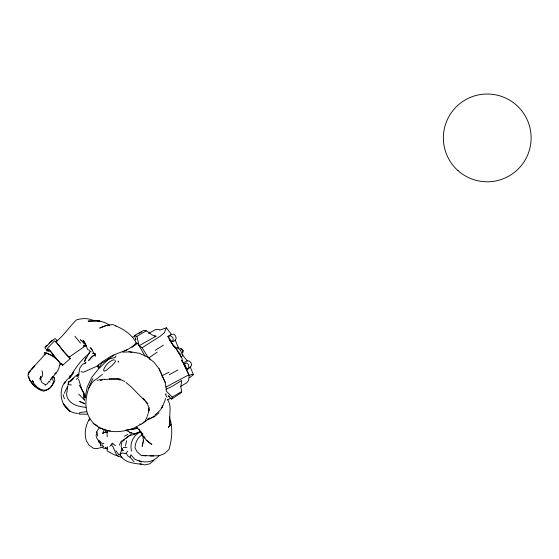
<?xml version="1.0" encoding="UTF-8"?>
<svg xmlns="http://www.w3.org/2000/svg" width="559" height="559" viewBox="0 0 559 559"><rect width="100%" height="100%" fill="white"/><g stroke="black" fill="none" stroke-linecap="round" stroke-linejoin="round"><path stroke-width="0.84" d="M85.024 395.255L84.954 397.652L83.92 392.753M69.463 377.339L69.519 376.06L72.37 374.467M107.503 446.844L107.035 450.135L107.538 451.211L114.057 454.691L121.96 457.493M143.628 440.178L143.544 441.568L142.72 434.706M169.817 424.651L169.747 417.021M53.566 381.112C50.324 394.836 37.341 391.433 32.282 380.644L33.596 381.937M135.879 338.705L135.753 340.11L134.628 335.4L143.873 330.299C148.435 330.537 151.105 335.973 156.003 336.218L139.135 345.714L137.521 343.324L136.144 342.877C131.624 333.723 122.03 328.259 112.883 324.625L106.727 325.282L99.67 328.077L106.559 325.415L109.529 325.59M71.426 384.934L68.1 384.69L68.408 381.497M182.101 360.443L189.159 375.501L188.635 380.239L186.636 382.866L180.543 386.465M179.621 352.785L181.116 357.033L182.688 355.706L182.828 354.469M60.854 363.553L60.679 364.741L59.177 364.999M169.293 426.496L170.837 424.421L168.287 427.265L169.293 426.496L170.048 421.374M186.999 369.206L184.547 364.056L184.861 362.001L187.279 360.89L189.459 361.016L191.024 362.847L191.758 365.076C189.836 367.759 186.482 372.238 184.98 366.159M183.045 350.493L182.646 352.946L183.045 350.493L180.019 348.404M59.422 365.272C59.268 368.64 57.57 371.693 55.082 373.901M121.855 450.219L122.107 448.681L120.038 454.257C123.469 462.817 133.741 463.166 141.511 464.347M107.51 430.751L107.014 433.644L107.307 436.67M78.407 375.872L79.832 368.032L82.32 364.489L85.974 362.588L84.723 363.692M162.145 407.336L162.306 406.449M28.6 374.551L29.075 372.161L30.815 370.114L29.012 372.741M85.241 396.988L87.26 386.863L91.823 377.262L98.615 368.835M143.363 440.471L142.133 446.368L143.034 442.588M96.427 434.713L97 432.002L97.713 436.027M125.461 446.089L126.634 440.778M115.364 445.614L112.352 443.238L111.779 445.649L113.023 446.816L116.237 454.257L118.333 456.361M103.555 370.051C105.113 365.369 109.326 360.953 114.148 359.64M165.89 389.455L172.605 386.101L181.71 380.462L180.85 386.688L181.612 391.579L181.34 392.649L171.648 399.119L168.105 395.786L169.377 396.366M59.561 363.385L59.778 362.532C56.2 358.193 51.407 354.923 46.034 353.232L31.311 369.548M133.999 461.671L130.177 457.353L130.869 454.746L134.705 459.198L141.287 461.979M92.92 378.632C85.653 392.152 81.523 410.732 93.353 423.023M148.212 413.325L148.834 409.195M147.534 415.735L147.988 414.128M171.648 399.119L172.214 397.114L181.612 391.579M165.695 398.658L162.739 405.96M39.941 379.149L40.828 376.459L39.989 378.736L40.842 379.379L41.212 381.245L42.023 382.587L45.37 384.683L47.256 383.921L48.829 381.511M159.601 330.201L166.393 327.812L164.556 332.179M84.982 361.191L86.393 357.383M45.097 385.382L45.37 384.683M51.917 377.381L50.017 380.588M88.937 420.689L89.831 418.474M111.206 356.048L102.926 361.387L98.475 364.95L98.747 368.192L101.626 363.322L109.92 358.375M161.251 408.573L161.586 407.811M103.89 433.008L102.702 433.204L104.519 429.123M166.393 327.812L171.431 334.415L167.959 336.343L171.333 341.269L173.199 341.835L175.295 340.11L176.246 338.076L175.47 335.868L173.884 334.051L172.535 334.527M119.367 445.069L121.387 440.82M84.199 361.617L86.268 357.327M89.028 353.526L89.922 351.688L91.11 351.807M89.74 418.384C85.604 425.245 83.564 434.266 86.848 441.855M145.389 420.27L147.31 416.539M68.1 384.69L68.806 383.369M86.729 357.62L89.922 351.688M161.076 408.888L160.719 409.488A4.94 0.811 -45.1 0 1 158.134 412.207L154.948 414.988M65.249 381.58C56.326 392.642 62.503 413.073 77.778 413.339M64.278 393.333L67.821 385.696L66.591 394.584C67.779 403.94 77.974 406.659 85.939 407.329M69.568 378.191C74.794 368.842 80.824 359.891 89.468 353.302M116.055 355.887L115.084 357.536L108.537 359.088L99.607 367.864M71.203 375.955L73.788 372.008L69.805 377.975M96.295 432.282L98.803 428.446M64.25 383.865L67.234 379.323L69.77 377.304M120.038 454.257L122.344 452.951L125.607 453.684L127.801 451.12M162.355 406.603L161.621 407.518M144.893 421.668L145.745 420.55M187.153 369.443L188.907 367.193L188.446 364.566L186.343 362.826L184.547 364.056M109.871 446.41L112.352 443.238M136.144 342.877C133.119 346.412 128.891 349.04 124.636 350.891M45.51 353.875L46.034 353.232M144.55 421.374L142.657 423.303L133.853 428.096M50.743 379.652L56.145 372.811L54.929 373.664M137.521 343.324L131.945 347.363M131.141 434.371L124.629 439.15L123.008 440.988L124.147 439.933M109.62 325.205C104.764 321.656 98.538 320.775 92.689 320.216C87.588 317.903 81.803 318.351 76.541 319.853C69.204 326.812 63.859 335.686 55.788 341.849L64.159 352.016L69.169 357.117L84.689 346.384L86.303 345.755M72.698 378.736L68.918 382.111L76.017 375.655L78.98 374.118M70.895 381.175L73.397 378.548M31.94 368.94L34.756 366.019L28.544 372.546L27.95 375.487C30.165 382.517 36.195 389.357 43.532 391.167C48.78 390.133 52.812 385.535 54.873 380.826L54.356 378.261L52.846 376.228L54.293 378.198L53.482 377.08M40.444 378.932C42.533 376.927 43.518 373.328 41.89 370.771M76.422 379.393L78.267 377.507M159.029 455.543C154.522 461.51 145.892 463.425 139.058 460.693M125.845 438.354L129.073 435.817L133.95 434.455M190.312 367.116L193.4 374.705L189.431 377.786M51.77 341.339L52.819 340.389M70.266 358.612C64.152 353.477 60.561 346.063 54.635 340.808L47.396 348.278L50.485 350.982L57.263 359.877L62.538 365.355L70.266 358.612L69.134 356.782M159.077 412.78L154.102 416.944L151.105 417.811M80.922 371.763L83.55 372.14L97.217 366.061L98.475 364.95M124.629 439.15L121.995 441.407L121.114 446.026L122.121 450.708L123.686 450.512M49.087 343.149L52.525 340.214M47.508 345.071L45.188 346.894L44.958 347.957L47.215 350.2L46.998 349.717L48.256 349.347L49.583 350.283L54.279 356.474L46.397 352.813L44.392 352.45L44.238 353.658L45.041 354.93M164.493 332.605L159.965 336.406L142.126 347.726L139.135 345.714L136.906 336.336L134.628 335.4M154.361 415.917L150.175 418.873L147.485 419.124L149.924 418.041L142.657 423.303M154.053 460.295L149.588 463.893L144.858 464.906L139.904 463.677M102.346 374.39L95.393 379.917A11.592 2.397 -63.7 0 0 88.748 388.253M46.411 345.979L45.188 346.894L46.411 346.168M46.236 346.189L47.277 345.413M106.671 432.589L107.698 431.848M108.537 359.088L114.022 355.196M165.478 394.151L166.009 393.781L165.89 395.402L167.022 397.204M142.126 347.726L147.345 356.209L149.12 357.711L157.254 352.1M155.095 350.416L163.424 345.12M142.279 434.734C137.64 437.285 135.152 442.735 135.033 447.899L137.067 451.784L141.413 455.536L153.858 455.892L150.015 455.948M138.87 432.282L140.337 431.401M136.906 336.336L146.297 330.788M165.904 387.045L188.977 374.754L181.934 360.192M148.498 333.485L155.954 329.405L159.35 329.614M169.223 374.74L177.888 370.002M124.475 436.216L127.745 434.434M139.624 432.282L140.896 431.604M103.904 443.21L102.521 443.937L98.754 440.185M137.584 427.928L136.117 428.69L130.436 429.389M95.351 354.539L91.767 356.831L88.657 360.513L93.185 355.664L95.261 354.623M161.607 375.941L168.937 372.217M171.333 341.269L173.283 340.291L172.808 337.587L170.761 335.896L167.959 336.343M171.026 334.617L171.431 334.415M167.49 399.846L170.593 398.343M140.644 431.953C133.273 434.979 129.395 443.539 131.554 451.183M138.967 333.227L141.727 331.976M76.45 375.522L78.847 374.481M76.597 376.731L78.868 375.76M136.955 427.782L134.572 428.802L128.549 429.787M189.159 375.501L191.555 374.488L193.4 374.705M111.891 355.601L127.291 349.78M46.076 345.825L47.718 345.176L50.233 342.045L55.222 338.523L57.332 340.913L56.655 340.92M174.946 347.761L169.216 339.516L173.919 346.224L176.085 348.369L178.796 347.502L178.496 348.215L175.295 340.11M134.887 433.819L140.414 431.702L134.083 434.119L135.739 433.833M132.546 337.147L134.698 336.336M102.702 433.204L106.951 431.751M105.078 447.997L107.272 448.283L105.532 447.934L103.792 448.458L102.507 446.914M85.674 345.287L83.305 345.986L86.687 345.455M102.395 447.186L97.734 448.437L93.807 448.507L88.93 445.153L87.344 442.176M132.735 428.599C121.96 432.289 108.691 433.574 98.866 426.894M175.428 348.446L177.063 348.054M102.674 379.379L104.393 379.142M46.425 350.752L49.367 351.464M101.291 379.987L102.688 379.827M101.277 379.533L99.188 379.715M100.145 380.553L101.305 380.441M104.414 379.596L109.578 379.086M97.245 380.295L98.419 380.211M123.26 447.521L126.9 447.333M129.534 432.98L131.742 432.89M122.603 352.121L131.106 351.897L139.198 353.267L146.814 356.649M126.348 429.864L128.856 429.808M87.141 414.184L80 414.184L78.644 413.597L80.21 412.43L86.533 411.801M154.06 455.816L159.364 455.711L164.549 453.552L168.972 449.478C171.669 440.499 172.633 430.954 170.781 421.759L169.643 419.998M109.571 378.632L116.789 378.436L120.632 379.128M109.585 379.54L116.733 379.344L120.402 380.008M145.745 455.571L142.838 455.606L146.06 455.816M110.354 430.828L108.621 430.828L100.054 428.278M154.34 336.064L156.003 336.218M92.34 353.197L95.393 353.686M118.263 379.163L119.766 379.428M139.834 424.078L141.064 424.33M162.103 405.436L162.76 405.596M129.15 432.058L134.384 434.029M128.933 351.541L132.001 352.519M89.95 350.381L87.91 349.731L83.256 340.277L85.688 344.176M47.096 349.983L48.752 350.563M118.061 361.729L118.836 362.001L118.228 361.1M120.276 455.103L118.641 454.488L116.006 450.764M84.919 403.5L79.63 401.474L84.486 403.857M125.495 430.199L128.961 431.695M120.52 379.568L124.769 381.476M115.433 325.806L115.965 326.072M114.84 360.317L115.552 361.435L114.113 363.231A4.94 0.971 -45.3 0 1 111.548 365.963L107.279 369.534A7.707 1.516 -45.3 0 1 103.932 370.428M105.532 447.934L107.426 449.038M130.177 457.353L127.976 456.053L126.187 453.328M84.353 342.604L82.243 341.332L84.737 343.184M40.192 389.805C35.203 386.653 29.613 382.58 28.614 376.354M105.162 431.52L106.287 432.289M172.675 345.085L175.267 346.88L182.087 358.619L182.234 361.54L181.913 360.317M94.73 423.988L97.49 425.93M93.06 423.366L100.04 428.271M85.841 344.414L80.482 339.767L84.15 342.66M147.262 356.97L153.872 362.092L159.029 368.654L161.858 374.865M146.283 440.115L151.859 444.503C146.004 440.806 141.63 435.272 138.995 428.879M85.527 344.358L83.291 342.492L85.66 344.575M126.034 382.538L131.092 386.793L144.411 400.328M172.214 397.114L166.149 390.951M136.634 427.314L142.894 433.98M78.693 394.137L84.626 400.076M49.332 381.392L50.03 382.118M187.279 360.89L182.339 354.741M101.871 444.691L103.729 446.746M84.444 400.118L83.319 396.394L83.864 394.067L84.758 395.381L85.227 397.903M80.496 343.121L74.864 336.218M29.676 380.239L34.532 385.934M177.993 347.621L180.676 350.786L182.688 355.706M143.195 398.162L147.876 403.78M145.445 401.565L147.506 404.045M92.577 350.29L90.558 347.649L94.233 353.526M97.217 366.061L99.118 368.626M61.56 363.65L62.692 365.237M99.104 441.631L96.735 437.983L95.994 435.272M79.301 385.263L83.382 391.978M145.04 356.146L139.135 345.714M149.12 357.711L150.35 359.849M176.085 348.369L178.999 353.449M144.285 436.614L145.081 438.018M167.637 399.636C171.858 405.827 169.167 413.583 169.838 420.522L169.622 418.817M168.084 336.595L169.747 339.907M84.898 396.058L81.789 389.413L78.609 379.247M162.376 376.193L165.198 382.391L166.491 390.392M159.029 368.654L165.198 382.391M162.075 407.029L162.327 407.637M147.758 404.751L148.505 406.882M52.525 378.813L53.14 380.686M141.588 432.729L142.461 435.517M63.111 394.64L64.39 398.728M99.949 442.7L100.962 446.131L99.907 442.148M141.581 432.75L142.203 434.923M98.524 440.429L99.153 442.714M149.197 407.476L149.372 410.837M148.317 407.714L148.456 410.767M95.163 354.001L95.296 356.425M122.107 448.681L122.121 450.708M96.651 320.635L88.133 321.111L99.942 321.111L96.651 320.635M182.381 350.088L181.263 348.9L182.381 350.088M69.966 411.228L63.446 404.108L69.966 411.228M457.982 170.614A43.881 43.881 0 0 0 530.191 146.898A43.881 43.881 0 0 0 473.543 96.218A43.881 43.881 0 0 0 457.982 170.614"/></g></svg>
